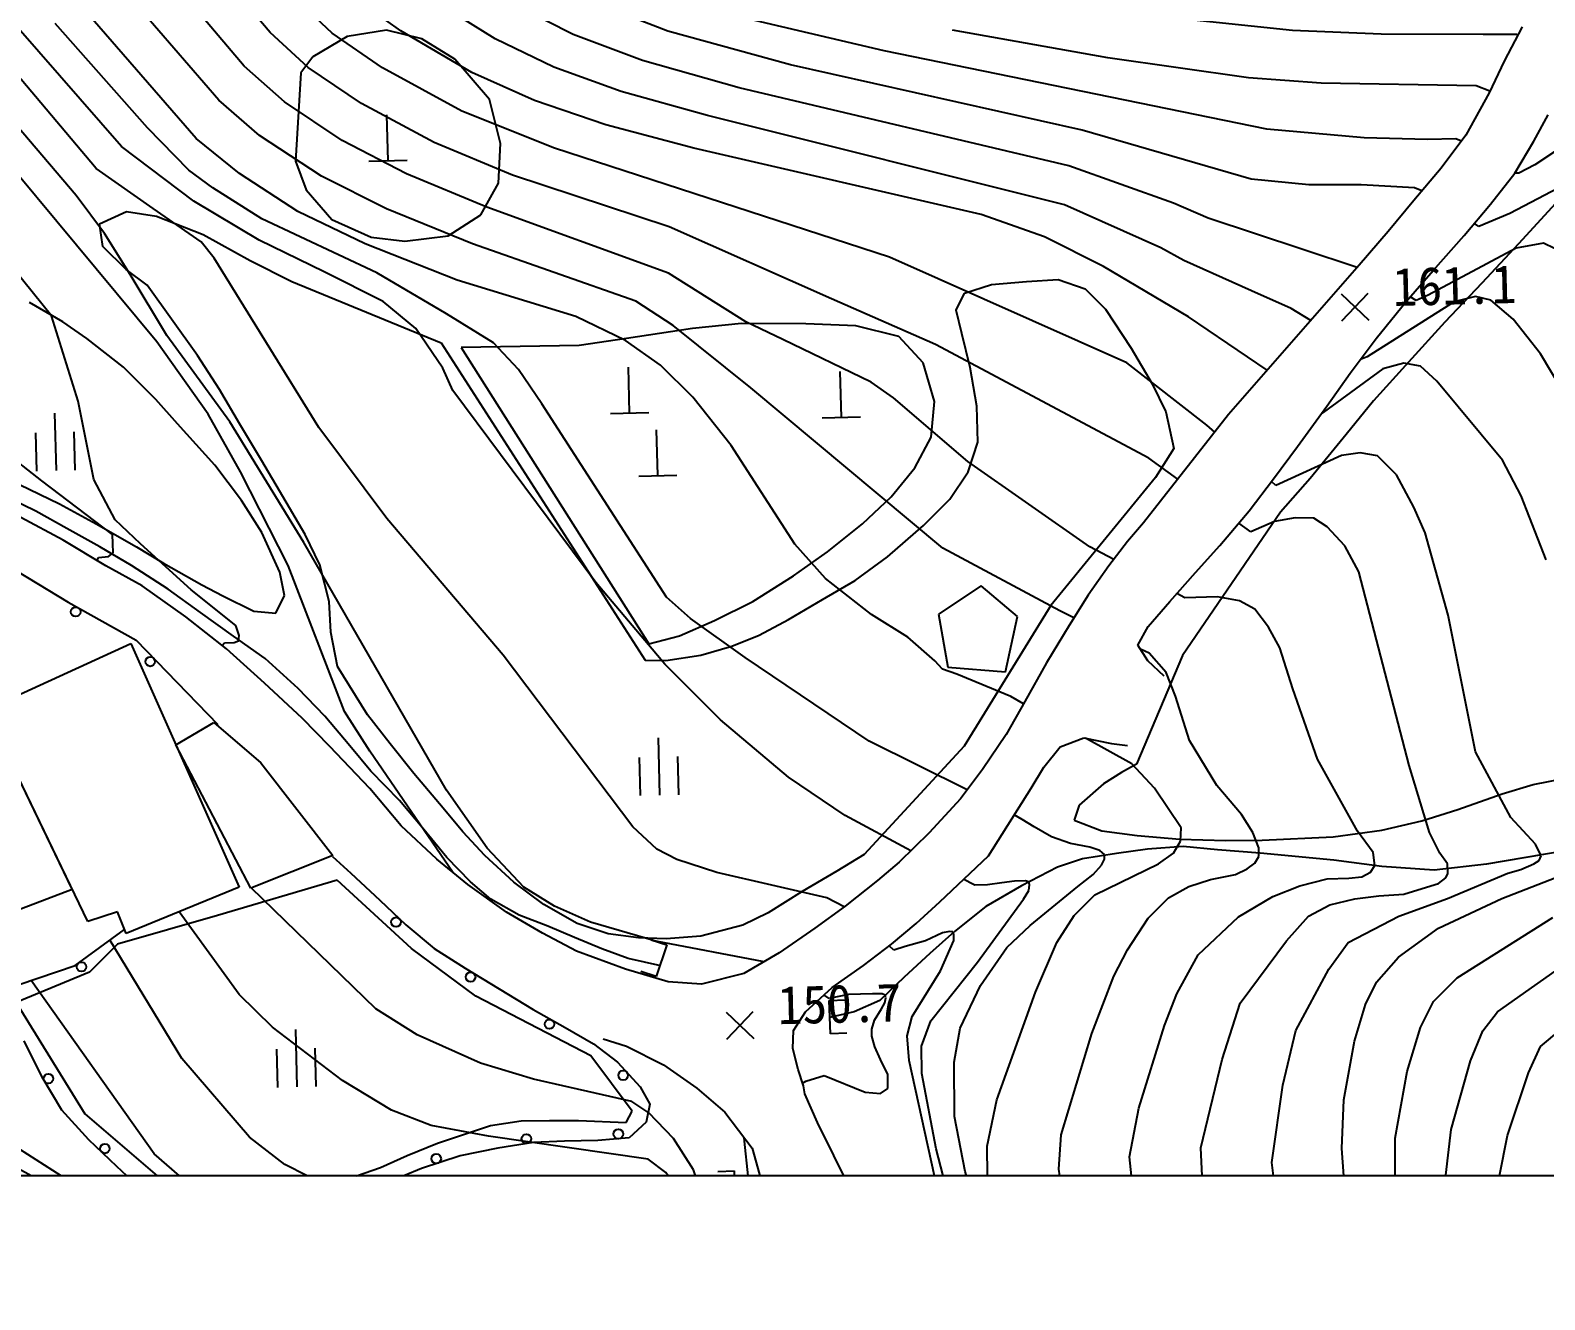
# Model space of a CAD drawing. Header units: millimetres. Extents: x 14950 to 15746, y 1103 to 1809.
# Drawn here: x 15102.6 to 15181.8, y 1390.1 to 1456.5 of the extents above; entities that cross this region are included whole.
import ezdxf
from ezdxf.xclip import XClip

# ---------------------------------------------------------------- set-up
doc = ezdxf.new("R2010")
doc.units = ezdxf.units.MM
doc.header["$LTSCALE"] = 10
doc.header["$MEASUREMENT"] = 0
doc.header["$XCLIPFRAME"] = 2
doc.layers.add('TX-PAPR', color=2, linetype='Continuous', plot=False)
doc.layers.add('TZ-BASE', color=253, linetype='Continuous')
doc.styles.add('HANA', font='GulimChe.ttf')

# ---------------------------------------------------------------- blocks, each defined once
blk = doc.blocks.new('JD-DGDG5SGS')
at = {"layer": 'TZ-BASE'}
for p, q in [((75.228, -23.746, -64.896), (46.026, 10.536, -64.896)), ((76.276, -22.328, -63.896), (65.228, -9.24, -63.896)), ((85.37, -15.224, -57.896), (81.263, -10.291, -57.896)), ((84.017, -16.976, -58.896), (79.358, -11.483, -58.896)), ((82.687, -18.751, -59.896), (77.484, -12.724, -59.896)), ((88.613, -15.243, -56.896), (86.685, -13.425, -56.896)), ((92.213, -15.13, -55.896), (89.845, -13.445, -55.896)), ((97.141, -15.552, -54.896), (93.455, -13.252, -54.896)), ((81.502, -20.76, -60.896), (75.482, -13.836, -60.896)), ((101.219, -15.317, -53.896), (98.358, -13.865, -53.896)), ((106.181, -15.142, -52.896), (102.428, -13.7, -52.896)), ((138.851, -15.116, -49.896), (130.199, -14.208, -49.896)), ((77.595, -21.182, -62.896), (72.188, -14.983, -62.896)), ((78.96, -20.208, -61.896), (74.124, -14.738, -61.896)), ((117.481, -16.181, -51.896), (110.724, -14.596, -51.896)), ((150.857, -14.916, -75.734), (149.915, -16.709, -75.734)), ((87.369, -17.047, -57.896), (85.37, -15.224, -57.896)), ((89.394, -15.422, -57.49), (87.609, -16.487, -57.49)), ((91.254, -17.071, -56.896), (88.613, -15.243, -56.896)), ((91.449, -15.102, -57.49), (89.394, -15.422, -57.49)), ((93.313, -15.548, -57.49), (91.449, -15.102, -57.49)), ((95.926, -17.304, -55.896), (92.213, -15.13, -55.896)), ((95.028, -16.617, -57.49), (93.313, -15.548, -57.49)), ((100.208, -17.027, -54.896), (97.141, -15.552, -54.896)), ((104.852, -16.682, -53.896), (101.219, -15.317, -53.896)), ((112.581, -16.906, -52.896), (106.181, -15.142, -52.896)), ((129.184, -16.539, -50.896), (121.064, -15.099, -50.896)), ((143.487, -15.301, -49.896), (138.851, -15.116, -49.896)), ((148.825, -15.323, -49.896), (143.487, -15.301, -49.896)), ((150.555, -15.327, -49.896), (148.825, -15.323, -49.896)), ((150.625, -15.359, -49.896), (150.555, -15.327, -49.896)), ((87.609, -16.487, -57.49), (86.974, -17.332, -57.49)), ((96.838, -18.721, -57.49), (95.028, -16.617, -57.49)), ((137.503, -20.271, -51.896), (117.481, -16.181, -51.896)), ((136.549, -17.595, -50.896), (129.184, -16.539, -50.896)), ((86.121, -18.847, -58.896), (84.017, -16.976, -58.896)), ((86.974, -17.332, -57.49), (86.695, -21.946, -57.49)), ((90.143, -18.931, -57.896), (87.369, -17.047, -57.896)), ((95.391, -19.332, -56.896), (91.254, -17.071, -56.896)), ((99.196, -18.772, -55.896), (95.926, -17.304, -55.896)), ((103.723, -18.295, -54.896), (100.208, -17.027, -54.896)), ((109.898, -18.107, -53.896), (104.852, -16.682, -53.896)), ((127.838, -20.325, -52.896), (112.581, -16.906, -52.896)), ((149.915, -16.709, -75.734), (149.124, -18.377, -75.734)), ((79.446, -31.385, -65.896), (68.032, -17.669, -65.896)), ((127.155, -22.196, -53.896), (109.898, -18.107, -53.896)), ((140.338, -17.86, -50.896), (136.549, -17.595, -50.896)), ((148.449, -17.998, -50.896), (140.338, -17.86, -50.896)), ((149.165, -18.289, -50.896), (148.449, -17.998, -50.896)), ((84.807, -20.597, -59.896), (82.687, -18.751, -59.896)), ((89.144, -20.858, -58.896), (86.121, -18.847, -58.896)), ((93.943, -20.963, -57.896), (90.143, -18.931, -57.896)), ((97.426, -21.024, -57.49), (96.838, -18.721, -57.49)), ((102.922, -20.051, -55.896), (99.196, -18.772, -55.896)), ((108.249, -19.557, -54.896), (103.723, -18.295, -54.896)), ((149.124, -18.377, -75.734), (147.91, -20.585, -75.734)), ((91.54, -21.919, -58.208), (91.48, -19.52, -58.208)), ((100.238, -21.265, -56.896), (95.391, -19.332, -56.896)), ((126.923, -24.232, -54.896), (108.249, -19.557, -54.896)), ((151.473, -20.903, -42.026), (152.217, -19.528, -42.026)), ((81.112, -22.411, -61.896), (78.96, -20.208, -61.896)), ((107.533, -21.26, -55.896), (102.922, -20.051, -55.896)), ((136.681, -22.884, -52.896), (127.838, -20.325, -52.896)), ((142.599, -20.722, -51.896), (137.503, -20.271, -51.896)), ((147.91, -20.585, -75.734), (146.619, -22.311, -75.734)), ((154.7, -20.034, -51.896), (151.526, -22.138, -51.896)), ((81.377, -24.032, -62.896), (77.595, -21.182, -62.896)), ((83.769, -22.59, -60.896), (81.502, -20.76, -60.896)), ((88.061, -22.736, -59.896), (84.807, -20.597, -59.896)), ((92.497, -22.599, -58.896), (89.144, -20.858, -58.896)), ((98.041, -22.672, -57.896), (93.943, -20.963, -57.896)), ((97.322, -23.103, -57.49), (97.426, -21.024, -57.49)), ((117.772, -26.971, -56.896), (100.238, -21.265, -56.896)), ((122.562, -24.73, -55.896), (107.533, -21.26, -55.896)), ((145.908, -20.811, -51.896), (142.599, -20.722, -51.896)), ((147.389, -20.774, -51.896), (145.908, -20.811, -51.896)), ((147.676, -20.897, -51.896), (147.389, -20.774, -51.896)), ((150.479, -22.566, -42.026), (151.473, -20.903, -42.026)), ((86.695, -21.946, -57.49), (87.254, -23.438, -57.49)), ((90.54, -21.944, -58.208), (92.539, -21.895, -58.208)), ((151.526, -22.138, -51.896), (150.679, -22.566, -51.896)), ((79.254, -24.421, -63.896), (76.276, -22.328, -63.896)), ((82.37, -23.333, -61.896), (81.112, -22.411, -61.896)), ((86.825, -24.568, -60.896), (83.769, -22.59, -60.896)), ((91.452, -24.431, -59.896), (88.061, -22.736, -59.896)), ((96.701, -24.357, -58.896), (92.497, -22.599, -58.896)), ((106.238, -25.375, -57.896), (98.041, -22.672, -57.896)), ((132.614, -24.135, -53.896), (127.155, -22.196, -53.896)), ((139.696, -23.188, -52.896), (136.681, -22.884, -52.896)), ((146.619, -22.311, -75.734), (145.184, -23.996, -75.734)), ((149.21, -24.2, -42.026), (150.479, -22.566, -42.026)), ((153.916, -22.733, -52.896), (150.221, -24.681, -52.896)), ((150.679, -22.566, -51.896), (150.479, -22.565, -51.896)), ((76.703, -25.719, -64.896), (75.228, -23.746, -64.896)), ((84.937, -24.954, -61.896), (82.37, -23.333, -61.896)), ((87.254, -23.438, -57.49), (88.604, -24.992, -57.49)), ((96.384, -24.748, -57.49), (97.322, -23.103, -57.49)), ((142.432, -23.177, -52.896), (139.696, -23.188, -52.896)), ((145.229, -23.335, -52.896), (142.432, -23.177, -52.896)), ((145.605, -23.502, -52.896), (145.229, -23.335, -52.896)), ((81.767, -26.155, -63.896), (79.254, -24.421, -63.896)), ((84.796, -26.08, -62.896), (81.377, -24.032, -62.896)), ((95.964, -26.263, -59.896), (91.452, -24.431, -59.896)), ((106.211, -27.794, -58.896), (96.701, -24.357, -58.896)), ((131.953, -26.47, -54.896), (126.923, -24.232, -54.896)), ((134.432, -24.933, -53.896), (132.614, -24.135, -53.896)), ((145.184, -23.996, -75.734), (143.841, -25.628, -75.734)), ((147.831, -25.832, -42.026), (149.21, -24.2, -42.026)), ((152.601, -24.163, -59.479), (150.672, -26.274, -59.479)), ((76.439, -25.222, -63.547), (77.86, -24.569, -63.547)), ((76.622, -26.407, -63.547), (76.439, -25.222, -63.547)), ((77.86, -24.569, -63.547), (79.436, -24.823, -63.547)), ((79.436, -24.823, -63.547), (81.874, -25.786, -63.547)), ((90.957, -27.779, -61.896), (84.937, -24.954, -61.896)), ((90.338, -26.275, -60.896), (86.825, -24.568, -60.896)), ((88.604, -24.992, -57.49), (90.655, -25.925, -57.49)), ((94.691, -25.854, -57.49), (96.384, -24.748, -57.49)), ((125.879, -25.906, -55.896), (122.562, -24.73, -55.896)), ((139.38, -26.558, -53.896), (134.432, -24.933, -53.896)), ((148.591, -25.369, -52.896), (148.363, -25.203, -52.896)), ((150.221, -24.681, -52.896), (148.591, -25.369, -52.896)), ((73.928, -30.041, -66.896), (70.763, -26.109, -66.896)), ((78.048, -27.874, -64.896), (76.703, -25.719, -64.896)), ((81.874, -25.786, -63.547), (84.334, -27.137, -63.547)), ((88.205, -27.735, -62.896), (84.796, -26.08, -62.896)), ((90.655, -25.925, -57.49), (92.416, -26.129, -57.49)), ((92.416, -26.129, -57.49), (94.691, -25.854, -57.49)), ((114.734, -29.146, -57.896), (106.238, -25.375, -57.896)), ((128.963, -27.455, -55.896), (125.879, -25.906, -55.896)), ((143.841, -25.628, -75.734), (142.329, -27.384, -75.734)), ((146.206, -27.658, -42.026), (147.831, -25.832, -42.026)), ((77.835, -27.608, -63.547), (76.622, -26.407, -63.547)), ((82.441, -27.02, -63.896), (81.767, -26.155, -63.896)), ((95.154, -28.171, -60.896), (90.338, -26.275, -60.896)), ((104.5, -29.264, -59.896), (95.964, -26.263, -59.896)), ((133.169, -27.132, -54.896), (131.953, -26.47, -54.896)), ((142.224, -27.504, -53.896), (139.38, -26.558, -53.896)), ((150.54, -26.489, -53.896), (145.94, -28.944, -53.896)), ((150.672, -26.274, -59.479), (148.744, -28.329, -59.479)), ((151.969, -26.229, -53.896), (150.54, -26.489, -53.896)), ((152.552, -26.503, -53.896), (151.969, -26.229, -53.896)), ((78.932, -28.435, -63.547), (77.835, -27.608, -63.547)), ((87.915, -35.873, -63.896), (82.441, -27.02, -63.896)), ((84.334, -27.137, -63.547), (86.509, -28.239, -63.547)), ((130.178, -32.486, -56.896), (117.772, -26.971, -56.896)), ((133.402, -30.088, -55.896), (128.963, -27.455, -55.896)), ((136.698, -28.733, -54.896), (133.169, -27.132, -54.896)), ((142.329, -27.384, -75.734), (135.499, -35.192, -75.734)), ((144.79, -29.288, -42.026), (146.206, -27.658, -42.026)), ((79.97, -31.066, -64.896), (78.048, -27.874, -64.896)), ((81.575, -32.112, -63.547), (78.932, -28.435, -63.547)), ((86.509, -28.239, -63.547), (94.324, -31.44, -63.547)), ((91.275, -29.287, -62.896), (88.205, -27.735, -62.896)), ((94.595, -29.921, -61.896), (90.957, -27.779, -61.896)), ((101.355, -30.059, -60.896), (95.154, -28.171, -60.896)), ((110.26, -30.352, -58.896), (106.211, -27.794, -58.896)), ((121.688, -28.85, -63.547), (123.103, -28.398, -63.547)), ((123.103, -28.398, -63.547), (124.931, -28.236, -63.547)), ((124.931, -28.236, -63.547), (126.593, -28.125, -63.547)), ((126.593, -28.125, -63.547), (127.996, -28.612, -63.547)), ((148.744, -28.329, -59.479), (146.818, -30.367, -59.479)), ((92.995, -30.703, -62.896), (91.275, -29.287, -62.896)), ((106.453, -30.541, -59.896), (104.5, -29.264, -59.896)), ((120.179, -31.536, -57.896), (114.734, -29.146, -57.896)), ((121.253, -29.738, -63.547), (121.688, -28.85, -63.547)), ((127.996, -28.612, -63.547), (129.065, -29.679, -63.547)), ((138.773, -29.651, -54.896), (136.698, -28.733, -54.896)), ((141.385, -28.88, -54.747), (142.834, -30.258, -54.747)), ((141.42, -30.293, -54.747), (142.799, -28.845, -54.747)), ((147.299, -29.293, -54.896), (142.756, -32.176, -54.896)), ((143.217, -31.226, -42.026), (144.79, -29.288, -42.026)), ((145.314, -29.238, -53.896), (145.008, -29.036, -53.896)), ((145.94, -28.944, -53.896), (145.314, -29.238, -53.896)), ((148.413, -29.014, -54.896), (147.299, -29.293, -54.896)), ((149.217, -29.205, -54.896), (148.413, -29.014, -54.896)), ((150.383, -30.202, -54.896), (149.217, -29.205, -54.896)), ((74.522, -30.355, -67.579), (72.788, -29.34, -67.579)), ((75.336, -34.489, -66.896), (73.928, -30.041, -66.896)), ((97.046, -31.438, -61.896), (94.595, -29.921, -61.896)), ((103.958, -31.32, -60.896), (101.355, -30.059, -60.896)), ((121.546, -30.963, -63.547), (121.253, -29.738, -63.547)), ((129.065, -29.679, -63.547), (130.399, -31.73, -63.547)), ((137.527, -32.874, -55.896), (133.402, -30.088, -55.896)), ((139.803, -30.272, -54.896), (138.773, -29.651, -54.896)), ((75.783, -31.225, -67.579), (74.522, -30.355, -67.579)), ((94.41, -32.77, -62.896), (92.995, -30.703, -62.896)), ((107.464, -30.69, -60.804), (104.002, -31.222, -60.804)), ((110.522, -33.805, -59.896), (106.453, -30.541, -59.896)), ((110.032, -30.441, -60.804), (107.464, -30.69, -60.804)), ((113.384, -30.458, -60.804), (110.032, -30.441, -60.804)), ((112.192, -31.265, -58.896), (110.26, -30.352, -58.896)), ((116.014, -30.562, -60.804), (113.384, -30.458, -60.804)), ((118.262, -31.114, -60.804), (116.014, -30.562, -60.804)), ((146.818, -30.367, -59.479), (144.908, -32.46, -59.479)), ((151.809, -32.016, -54.896), (150.383, -30.202, -54.896)), ((77.706, -32.723, -67.579), (75.783, -31.225, -67.579)), ((82.131, -35.179, -65.896), (79.446, -31.385, -65.896)), ((83.262, -35.581, -64.896), (79.97, -31.066, -64.896)), ((94.324, -31.44, -63.547), (104.984, -48.033, -63.547)), ((101.54, -31.584, -60.804), (95.366, -31.696, -60.804)), ((98.364, -32.832, -61.896), (97.046, -31.438, -61.896)), ((104.002, -31.222, -60.804), (101.54, -31.584, -60.804)), ((105.793, -32.612, -60.896), (103.958, -31.32, -60.896)), ((116.807, -33.501, -58.896), (112.192, -31.265, -58.896)), ((119.524, -32.499, -60.804), (118.262, -31.114, -60.804)), ((131.328, -37.473, -57.896), (120.179, -31.536, -57.896)), ((121.986, -32.727, -63.547), (121.546, -30.963, -63.547)), ((141.869, -33.024, -42.026), (143.217, -31.226, -42.026)), ((82.715, -33.882, -63.547), (81.575, -32.112, -63.547)), ((95.366, -31.696, -60.804), (105.177, -47.192, -60.804)), ((130.399, -31.73, -63.547), (131.499, -33.589, -63.547)), ((142.756, -32.176, -54.896), (142.397, -32.32, -54.896)), ((144.908, -32.46, -59.479), (143.074, -34.482, -59.479)), ((153.708, -35.183, -54.896), (151.809, -32.016, -54.896)), ((79.401, -34.4, -67.579), (77.706, -32.723, -67.579)), ((94.931, -33.931, -62.896), (94.41, -32.77, -62.896)), ((99.583, -34.641, -61.896), (98.364, -32.832, -61.896)), ((104.17, -35.114, -61.062), (104.111, -32.714, -61.062)), ((107.482, -34.292, -60.896), (105.793, -32.612, -60.896)), ((115.252, -35.345, -59.46), (115.192, -32.946, -59.46)), ((120.122, -34.508, -60.804), (119.524, -32.499, -60.804)), ((122.343, -34.765, -63.547), (121.986, -32.727, -63.547)), ((134.363, -35.745, -56.896), (130.178, -32.486, -56.896)), ((143.574, -32.808, -55.896), (140.449, -35.089, -55.896)), ((140.634, -34.752, -42.026), (141.869, -33.024, -42.026)), ((144.672, -32.514, -55.896), (143.574, -32.808, -55.896)), ((145.548, -32.666, -55.896), (144.672, -32.514, -55.896)), ((146.387, -33.452, -55.896), (145.548, -32.666, -55.896)), ((83.78, -35.703, -63.547), (82.715, -33.882, -63.547)), ((102.401, -43.979, -62.896), (94.931, -33.931, -62.896)), ((120.556, -42.185, -59.896), (110.522, -33.805, -59.896)), ((117.967, -34.327, -58.896), (116.807, -33.501, -58.896)), ((131.499, -33.589, -63.547), (132.224, -35.05, -63.547)), ((149.834, -37.572, -55.896), (146.387, -33.452, -55.896)), ((76.146, -38.598, -66.896), (75.336, -34.489, -66.896)), ((80.519, -35.689, -67.579), (79.401, -34.4, -67.579)), ((106.111, -44.748, -61.896), (99.583, -34.641, -61.896)), ((109.48, -36.812, -60.896), (107.482, -34.292, -60.896)), ((121.869, -37.65, -58.896), (117.967, -34.327, -58.896)), ((119.951, -36.382, -60.804), (120.122, -34.508, -60.804)), ((122.392, -36.646, -63.547), (122.343, -34.765, -63.547)), ((139.11, -36.858, -42.026), (140.634, -34.752, -42.026)), ((143.074, -34.482, -59.479), (141.654, -36.24, -59.479)), ((74.097, -35.124, -67.155), (74.172, -38.123, -67.155)), ((83.827, -38.188, -65.896), (82.131, -35.179, -65.896)), ((87.13, -41.886, -64.896), (83.262, -35.581, -64.896)), ((103.171, -35.138, -61.062), (105.17, -35.089, -61.062)), ((114.252, -35.37, -59.46), (116.251, -35.32, -59.46)), ((135.499, -35.192, -75.734), (131.06, -40.85, -75.734)), ((132.224, -35.05, -63.547), (132.641, -36.979, -63.547)), ((140.449, -35.089, -55.896), (140.355, -35.138, -55.896)), ((73.172, -38.147, -67.155), (73.123, -36.148, -67.155)), ((75.171, -38.098, -67.155), (75.122, -36.098, -67.155)), ((82.476, -37.834, -67.579), (80.519, -35.689, -67.579)), ((84.933, -37.619, -63.547), (83.78, -35.703, -63.547)), ((91.476, -40.635, -63.896), (87.915, -35.873, -63.896)), ((105.648, -38.385, -61.025), (105.588, -35.986, -61.025)), ((119.089, -37.975, -60.804), (119.951, -36.382, -60.804)), ((134.78, -36.109, -56.896), (134.363, -35.745, -56.896)), ((141.654, -36.24, -59.479), (139.774, -38.537, -59.479)), ((73.433, -38.665, -67.896), (71.388, -37.064, -67.896)), ((112.815, -41.974, -60.896), (109.48, -36.812, -60.896)), ((121.881, -38.195, -63.547), (122.392, -36.646, -63.547)), ((132.641, -36.979, -63.547), (131.671, -38.494, -63.547)), ((137.858, -38.548, -42.026), (139.11, -36.858, -42.026)), ((142.38, -37.199, -56.896), (141.415, -37.337, -56.896)), ((143.296, -37.347, -56.896), (142.38, -37.199, -56.896)), ((83.87, -39.684, -67.579), (82.476, -37.834, -67.579)), ((86.033, -39.478, -63.547), (84.933, -37.619, -63.547)), ((117.86, -39.501, -60.804), (119.089, -37.975, -60.804)), ((128.25, -42.108, -58.896), (121.869, -37.65, -58.896)), ((132.848, -38.571, -57.896), (131.328, -37.473, -57.896)), ((141.415, -37.337, -56.896), (137.976, -38.904, -56.896)), ((144.29, -38.348, -56.896), (143.296, -37.347, -56.896)), ((150.799, -39.443, -55.896), (149.834, -37.572, -55.896)), ((77.134, -41.466, -67.896), (73.433, -38.665, -67.896)), ((77.259, -40.693, -66.896), (76.146, -38.598, -66.896)), ((86.306, -43.091, -65.896), (83.827, -38.188, -65.896)), ((104.648, -38.41, -61.025), (106.648, -38.36, -61.025)), ((120.914, -39.618, -63.547), (121.881, -38.195, -63.547)), ((131.671, -38.494, -63.547), (126.204, -45.187, -63.547)), ((136.587, -40.238, -42.026), (137.858, -38.548, -42.026)), ((137.976, -38.904, -56.896), (137.743, -38.7, -56.896)), ((139.774, -38.537, -59.479), (138.225, -40.292, -59.479)), ((145.187, -40.036, -56.896), (144.29, -38.348, -56.896)), ((73.114, -40.255, -215.896), (71.029, -39.23, -215.896)), ((72.257, -38.846, -67.579), (74.36, -39.872, -67.579)), ((87.202, -41.469, -63.547), (86.033, -39.478, -63.547)), ((116.36, -40.906, -60.804), (117.86, -39.501, -60.804)), ((152.113, -42.788, -55.896), (150.799, -39.443, -55.896)), ((74.742, -41.155, -215.896), (73.114, -40.255, -215.896)), ((74.36, -39.872, -67.579), (76.279, -40.91, -67.579)), ((84.94, -41.358, -67.579), (83.87, -39.684, -67.579)), ((119.544, -40.992, -63.547), (120.914, -39.618, -63.547)), ((138.225, -40.292, -59.479), (133.1, -47.788, -59.479)), ((135.037, -42.048, -42.026), (136.587, -40.238, -42.026)), ((145.791, -41.389, -56.896), (145.187, -40.036, -56.896)), ((74.539, -41.757, -75.734), (72.33, -40.58, -75.734)), ((76.461, -42.114, -215.896), (74.742, -41.155, -215.896)), ((76.279, -40.91, -67.579), (78.376, -42.121, -67.579)), ((78.589, -41.958, -66.896), (77.259, -40.693, -66.896)), ((97.553, -47.781, -63.896), (91.476, -40.635, -63.896)), ((114.525, -42.375, -60.804), (116.36, -40.906, -60.804)), ((117.666, -42.644, -63.547), (119.544, -40.992, -63.547)), ((131.06, -40.85, -75.734), (130.217, -41.836, -75.734)), ((136.668, -41.33, -57.896), (136.04, -40.876, -57.896)), ((137.909, -40.786, -57.896), (136.668, -41.33, -57.896)), ((138.987, -40.588, -57.896), (137.909, -40.786, -57.896)), ((139.957, -40.621, -57.896), (138.987, -40.588, -57.896)), ((140.652, -41.06, -57.896), (139.957, -40.621, -57.896)), ((141.589, -42.063, -57.896), (140.652, -41.06, -57.896)), ((76.779, -43.101, -75.734), (74.539, -41.757, -75.734)), ((77.146, -41.942, -67.896), (77.134, -41.466, -67.896)), ((77.158, -42.419, -67.896), (77.146, -41.942, -67.896)), ((81.244, -44.369, -66.896), (78.589, -41.958, -66.896)), ((85.886, -43.433, -67.579), (84.94, -41.358, -67.579)), ((94.59, -54.835, -64.896), (87.13, -41.886, -64.896)), ((87.979, -43.059, -63.547), (87.202, -41.469, -63.547)), ((114.417, -43.76, -60.896), (112.815, -41.974, -60.896)), ((130.217, -41.836, -75.734), (129.236, -43.112, -75.734)), ((146.98, -45.691, -56.896), (145.791, -41.389, -56.896)), ((70.864, -42.613, -67.284), (74.801, -45.007, -67.284)), ((76.326, -42.829, -67.896), (76.401, -42.676, -67.896)), ((76.401, -42.676, -67.896), (76.924, -42.615, -67.896)), ((78.124, -43.089, -215.896), (76.461, -42.114, -215.896)), ((76.924, -42.615, -67.896), (77.158, -42.419, -67.896)), ((78.376, -42.121, -67.579), (79.785, -42.959, -67.579)), ((112.753, -43.626, -60.804), (114.525, -42.375, -60.804)), ((115.968, -43.878, -63.547), (117.666, -42.644, -63.547)), ((126.68, -45.453, -59.896), (120.556, -42.185, -59.896)), ((129.494, -42.777, -58.896), (128.25, -42.108, -58.896)), ((133.774, -43.463, -42.026), (135.037, -42.048, -42.026)), ((142.306, -43.413, -57.896), (141.589, -42.063, -57.896)), ((78.679, -44.157, -75.734), (76.779, -43.101, -75.734)), ((80.036, -44.33, -215.896), (78.124, -43.089, -215.896)), ((79.785, -42.959, -67.579), (81.793, -44.093, -67.579)), ((86.122, -44.657, -67.579), (85.886, -43.433, -67.579)), ((89.266, -50.724, -65.896), (86.306, -43.091, -65.896)), ((88.451, -44.972, -63.547), (87.979, -43.059, -63.547)), ((129.236, -43.112, -75.734), (128.155, -44.642, -75.734)), ((132.436, -44.966, -42.026), (133.774, -43.463, -42.026)), ((144.952, -53.549, -57.896), (142.306, -43.413, -57.896)), ((80.964, -45.779, -75.734), (78.679, -44.157, -75.734)), ((81.728, -45.546, -215.896), (80.036, -44.33, -215.896)), ((81.793, -44.093, -67.579), (82.898, -44.68, -67.579)), ((106.015, -48.245, -62.896), (102.401, -43.979, -62.896)), ((110.61, -44.974, -60.804), (112.753, -43.626, -60.804)), ((114.259, -44.873, -63.547), (115.968, -43.878, -63.547)), ((116.829, -45.653, -60.896), (114.417, -43.76, -60.896)), ((122.554, -44.147, -58.006), (120.331, -45.64, -58.006)), ((124.453, -45.756, -58.006), (122.554, -44.147, -58.006)), ((74.801, -45.007, -67.284), (78.365, -47.001, -67.284)), ((83.577, -46.222, -66.896), (81.244, -44.369, -66.896)), ((82.898, -44.68, -67.579), (84.512, -45.47, -67.579)), ((85.668, -45.581, -67.579), (86.122, -44.657, -67.579)), ((88.547, -46.577, -63.547), (88.451, -44.972, -63.547)), ((107.364, -45.868, -61.896), (106.111, -44.748, -61.896)), ((108.606, -45.959, -60.804), (110.61, -44.974, -60.804)), ((112.476, -45.919, -63.547), (114.259, -44.873, -63.547)), ((128.155, -44.642, -75.734), (127.164, -46.231, -75.734)), ((131.289, -46.273, -42.026), (132.436, -44.966, -42.026)), ((133.219, -44.778, -58.896), (132.803, -44.554, -58.896)), ((134.928, -44.736, -58.896), (133.219, -44.778, -58.896)), ((136.073, -44.935, -58.896), (134.928, -44.736, -58.896)), ((136.882, -45.371, -58.896), (136.073, -44.935, -58.896)), ((83.085, -47.45, -75.734), (80.964, -45.779, -75.734)), ((83.456, -46.78, -215.896), (81.728, -45.546, -215.896)), ((84.512, -45.47, -67.579), (85.668, -45.581, -67.579)), ((110.216, -47.893, -61.896), (107.364, -45.868, -61.896)), ((110.957, -46.736, -63.547), (112.476, -45.919, -63.547)), ((118.733, -46.841, -60.896), (116.829, -45.653, -60.896)), ((120.331, -45.64, -58.006), (120.813, -48.4, -58.006)), ((126.204, -45.187, -63.547), (121.672, -52.536, -63.547)), ((123.826, -48.646, -58.006), (124.453, -45.756, -58.006)), ((127.412, -45.833, -59.896), (126.68, -45.453, -59.896)), ((137.59, -46.322, -58.896), (136.882, -45.371, -58.896)), ((148.412, -52.837, -56.896), (146.98, -45.691, -56.896)), ((83.745, -46.758, -66.896), (83.577, -46.222, -66.896)), ((88.893, -48.375, -63.547), (88.547, -46.577, -63.547)), ((106.775, -46.766, -60.804), (108.606, -45.959, -60.804)), ((127.164, -46.231, -75.734), (125.977, -48.182, -75.734)), ((130.759, -47.251, -42.026), (131.289, -46.273, -42.026)), ((138.186, -47.391, -58.896), (137.59, -46.322, -58.896)), ((70.492, -50.632, -66.879), (78.083, -47.176, -66.879)), ((78.083, -47.176, -66.879), (83.747, -59.904, -66.879)), ((78.365, -47.001, -67.284), (82.642, -51.396, -67.284)), ((82.866, -47.278, -66.896), (82.982, -47.125, -66.896)), ((82.982, -47.125, -66.896), (83.483, -47.112, -66.896)), ((85.071, -49.246, -75.734), (83.085, -47.45, -75.734)), ((85.112, -47.958, -215.896), (83.456, -46.78, -215.896)), ((83.483, -47.112, -66.896), (83.713, -47.029, -66.896)), ((83.713, -47.029, -66.896), (83.745, -46.758, -66.896)), ((105.177, -47.192, -60.804), (106.775, -46.766, -60.804)), ((107.902, -47.778, -63.547), (109.52, -47.315, -63.547)), ((109.52, -47.315, -63.547), (110.957, -46.736, -63.547)), ((120.132, -48.066, -60.896), (118.733, -46.841, -60.896)), ((131.285, -48.078, -42.026), (130.759, -47.251, -42.026)), ((131.353, -47.674, -59.896), (130.898, -47.469, -59.896)), ((138.867, -49.54, -58.896), (138.186, -47.391, -58.896)), ((86.829, -49.525, -215.896), (85.112, -47.958, -215.896)), ((104.335, -56.753, -63.896), (97.553, -47.781, -63.896)), ((104.984, -48.033, -63.547), (106.07, -48.05, -63.547)), ((108.924, -51.159, -62.896), (106.015, -48.245, -62.896)), ((106.07, -48.05, -63.547), (107.902, -47.778, -63.547)), ((116.7, -52.283, -61.896), (110.216, -47.893, -61.896)), ((120.542, -48.512, -60.896), (120.132, -48.066, -60.896)), ((125.977, -48.182, -75.734), (124.843, -50.208, -75.734)), ((133.1, -47.788, -59.479), (130.686, -53.474, -59.479)), ((132.125, -48.879, -42.026), (131.285, -48.078, -42.026)), ((132.233, -48.678, -59.896), (131.353, -47.674, -59.896)), ((90.468, -50.895, -63.547), (88.893, -48.375, -63.547)), ((121.29, -48.778, -60.896), (120.542, -48.512, -60.896)), ((120.813, -48.4, -58.006), (123.826, -48.646, -58.006)), ((124.111, -49.942, -60.896), (121.29, -48.778, -60.896)), ((132.719, -49.92, -59.896), (132.233, -48.678, -59.896)), ((87.055, -51.078, -75.734), (85.071, -49.246, -75.734)), ((88.237, -50.97, -215.896), (86.829, -49.525, -215.896)), ((140.155, -53.212, -58.896), (138.867, -49.54, -58.896)), ((75.842, -61.71, -66.879), (70.492, -50.632, -66.879)), ((75.02, -60.008, -66.913), (70.492, -50.632, -66.913)), ((124.843, -50.208, -75.734), (123.866, -51.926, -75.734)), ((124.782, -50.315, -60.896), (124.111, -49.942, -60.896)), ((133.461, -52.238, -59.896), (132.719, -49.92, -59.896)), ((80.436, -52.463, -64.836), (82.425, -51.296, -64.836)), ((82.425, -51.296, -64.836), (84.88, -53.402, -64.836)), ((88.499, -52.562, -75.734), (87.055, -51.078, -75.734)), ((89.531, -52.523, -215.896), (88.237, -50.97, -215.896)), ((90.581, -52.799, -65.896), (89.266, -50.724, -65.896)), ((91.654, -52.407, -63.547), (90.468, -50.895, -63.547)), ((112.487, -54.158, -62.896), (108.924, -51.159, -62.896)), ((105.669, -52.102, -62.903), (105.743, -55.101, -62.903)), ((123.866, -51.926, -75.734), (122.627, -53.764, -75.734)), ((126.7, -52.571, -215.896), (127.931, -52.095, -215.896)), ((127.931, -52.095, -215.896), (129.376, -52.4, -215.896)), ((130.433, -53.457, -60.896), (128.016, -52.113, -60.896)), ((134.888, -54.597, -59.896), (133.461, -52.238, -59.896)), ((84.353, -59.961, -64.836), (80.436, -52.463, -64.836)), ((90.583, -54.748, -75.734), (88.499, -52.562, -75.734)), ((90.63, -53.848, -215.896), (89.531, -52.523, -215.896)), ((94.951, -59.159, -65.896), (90.581, -52.799, -65.896)), ((92.893, -53.958, -63.547), (91.654, -52.407, -63.547)), ((121.672, -52.536, -63.547), (116.441, -58.205, -63.547)), ((121.833, -54.815, -61.896), (116.7, -52.283, -61.896)), ((125.837, -53.63, -215.896), (126.7, -52.571, -215.896)), ((129.376, -52.4, -215.896), (130.22, -52.502, -215.896)), ((150.264, -56.267, -56.896), (148.412, -52.837, -56.896)), ((84.88, -53.402, -64.836), (88.645, -58.258, -64.836)), ((92.129, -55.37, -215.896), (90.63, -53.848, -215.896)), ((104.743, -55.125, -62.903), (104.694, -53.126, -62.903)), ((106.743, -55.076, -62.903), (106.693, -53.077, -62.903)), ((122.627, -53.764, -75.734), (121.473, -55.292, -75.734)), ((125.175, -54.731, -215.896), (125.837, -53.63, -215.896)), ((130.686, -53.474, -59.479), (129.899, -53.909, -59.479)), ((131.621, -54.738, -60.896), (130.433, -53.457, -60.896)), ((142.243, -56.979, -58.896), (140.155, -53.212, -58.896)), ((146.008, -57.057, -57.896), (144.952, -53.549, -57.896)), ((94.417, -55.775, -63.547), (92.893, -53.958, -63.547)), ((115.439, -56.161, -62.896), (112.487, -54.158, -62.896)), ((128.958, -54.504, -59.479), (127.688, -55.623, -59.479)), ((129.899, -53.909, -59.479), (128.958, -54.504, -59.479)), ((136.179, -56.103, -59.896), (134.888, -54.597, -59.896)), ((149.81, -55.035, -59.479), (151.429, -54.536, -59.479)), ((151.429, -54.536, -59.479), (154.116, -54.015, -59.479)), ((92.232, -56.699, -75.734), (90.583, -54.748, -75.734)), ((93.405, -56.903, -215.896), (92.129, -55.37, -215.896)), ((96.731, -57.875, -64.896), (94.59, -54.835, -64.896)), ((121.473, -55.292, -75.734), (119.849, -57.063, -75.734)), ((122.942, -58.269, -215.896), (125.175, -54.731, -215.896)), ((133.014, -56.802, -60.896), (131.621, -54.738, -60.896)), ((147.499, -55.845, -59.479), (149.81, -55.035, -59.479)), ((95.446, -57.024, -63.547), (94.417, -55.775, -63.547)), ((118.875, -58.009, -62.896), (115.439, -56.161, -62.896)), ((124.704, -56.365, -61.896), (124.292, -56.129, -61.896)), ((127.688, -55.623, -59.479), (127.423, -56.407, -59.479)), ((136.773, -57.058, -59.896), (136.179, -56.103, -59.896)), ((145.602, -56.446, -59.479), (147.499, -55.845, -59.479)), ((94.091, -58.454, -75.734), (92.232, -56.699, -75.734)), ((94.609, -58.361, -215.896), (93.405, -56.903, -215.896)), ((96.602, -58.259, -63.547), (95.446, -57.024, -63.547)), ((105.598, -57.926, -63.896), (104.335, -56.753, -63.896)), ((125.325, -56.748, -61.896), (124.704, -56.365, -61.896)), ((126.243, -57.284, -61.896), (125.325, -56.748, -61.896)), ((127.423, -56.407, -59.479), (128.877, -56.97, -59.479)), ((128.877, -56.97, -59.479), (130.712, -57.214, -59.479)), ((132.984, -57.501, -60.896), (133.014, -56.802, -60.896)), ((140.97, -57.272, -59.479), (143.523, -56.93, -59.479)), ((143.069, -58.099, -58.896), (142.243, -56.979, -58.896)), ((143.523, -56.93, -59.479), (145.602, -56.446, -59.479)), ((151.552, -57.66, -56.896), (150.264, -56.267, -56.896)), ((119.849, -57.063, -75.734), (118.27, -58.596, -75.734)), ((127.236, -57.632, -61.896), (126.243, -57.284, -61.896)), ((128.251, -57.819, -61.896), (127.236, -57.632, -61.896)), ((128.761, -57.993, -61.896), (128.251, -57.819, -61.896)), ((130.712, -57.214, -59.479), (132.953, -57.397, -59.479)), ((133.124, -57.79, -215.896), (131.26, -57.931, -215.896)), ((132.629, -58.132, -60.896), (132.984, -57.501, -60.896)), ((132.953, -57.397, -59.479), (135.364, -57.476, -59.479)), ((134.924, -57.959, -215.896), (133.124, -57.79, -215.896)), ((135.364, -57.476, -59.479), (137.262, -57.446, -59.479)), ((137.077, -57.848, -59.896), (136.773, -57.058, -59.896)), ((137.262, -57.446, -59.479), (140.97, -57.272, -59.479)), ((146.547, -58.126, -57.896), (146.008, -57.057, -57.896)), ((151.853, -58.28, -56.896), (151.552, -57.66, -56.896)), ((154.787, -57.74, -215.896), (151.973, -58.2, -215.896)), ((88.645, -58.258, -64.836), (84.353, -59.961, -64.836)), ((88.625, -58.313, -66.879), (89.592, -59.173, -66.879)), ((95.706, -59.778, -75.734), (94.091, -58.454, -75.734)), ((95.857, -59.635, -215.896), (94.609, -58.361, -215.896)), ((98.122, -59.654, -63.547), (96.602, -58.259, -63.547)), ((98.636, -59.905, -64.896), (96.731, -57.875, -64.896)), ((106.648, -58.465, -63.896), (105.598, -57.926, -63.896)), ((108.727, -59.138, -63.896), (106.648, -58.465, -63.896)), ((116.441, -58.205, -63.547), (115.013, -59.079, -63.547)), ((118.27, -58.596, -75.734), (117.135, -59.554, -75.734)), ((120.396, -60.672, -215.896), (122.942, -58.269, -215.896)), ((127.854, -58.429, -215.896), (126.551, -58.865, -215.896)), ((129.631, -58.155, -215.896), (127.854, -58.429, -215.896)), ((129.005, -58.199, -61.896), (128.761, -57.993, -61.896)), ((128.859, -58.762, -61.896), (129.011, -58.439, -61.896)), ((129.011, -58.439, -61.896), (129.005, -58.199, -61.896)), ((131.26, -57.931, -215.896), (129.631, -58.155, -215.896)), ((131.835, -58.684, -60.896), (132.629, -58.132, -60.896)), ((137.148, -58.124, -215.896), (134.924, -57.959, -215.896)), ((136.869, -58.651, -59.896), (137.089, -58.304, -59.896)), ((137.089, -58.304, -59.896), (137.077, -57.848, -59.896)), ((141.003, -58.506, -215.896), (137.148, -58.124, -215.896)), ((143.516, -58.828, -215.896), (141.003, -58.506, -215.896)), ((143.143, -58.781, -58.896), (143.069, -58.099, -58.896)), ((146.96, -58.686, -57.896), (146.547, -58.126, -57.896)), ((151.973, -58.2, -215.896), (148.991, -58.711, -215.896)), ((151.464, -58.688, -56.896), (151.745, -58.51, -56.896)), ((151.745, -58.51, -56.896), (151.853, -58.28, -56.896)), ((89.592, -59.173, -66.879), (91.111, -60.586, -66.879)), ((114.481, -60.469, -63.896), (108.727, -59.138, -63.896)), ((115.013, -59.079, -63.547), (113.192, -60.144, -63.547)), ((126.551, -58.865, -215.896), (124.677, -59.836, -215.896)), ((127.61, -59.883, -61.896), (128.419, -59.251, -61.896)), ((128.419, -59.251, -61.896), (128.859, -58.762, -61.896)), ((128.499, -60.304, -60.896), (131.835, -58.684, -60.896)), ((134.553, -59.506, -59.896), (135.858, -59.246, -59.896)), ((135.858, -59.246, -59.896), (136.478, -58.946, -59.896)), ((136.478, -58.946, -59.896), (136.869, -58.651, -59.896)), ((141.791, -59.441, -58.896), (142.474, -59.367, -58.896)), ((142.474, -59.367, -58.896), (142.924, -59.128, -58.896)), ((142.924, -59.128, -58.896), (143.143, -58.781, -58.896)), ((146.254, -59.027, -215.896), (143.516, -58.828, -215.896)), ((148.991, -58.711, -215.896), (146.254, -59.027, -215.896)), ((146.865, -59.429, -57.896), (146.973, -59.199, -57.896)), ((146.949, -60.51, -56.896), (150.108, -59.178, -56.896)), ((146.973, -59.199, -57.896), (146.96, -58.686, -57.896)), ((149.799, -60.497, -55.896), (152.622, -59.401, -55.896)), ((150.108, -59.178, -56.896), (150.787, -58.99, -56.896)), ((150.787, -58.99, -56.896), (151.464, -58.688, -56.896)), ((67.981, -62.707, -66.913), (75.02, -60.008, -66.913)), ((83.747, -59.904, -66.879), (77.847, -62.328, -66.879)), ((88.88, -59.537, -67.432), (82.612, -61.397, -67.432)), ((90.908, -66.278, -66.896), (84.374, -59.953, -66.896)), ((92.76, -63.126, -67.432), (88.88, -59.537, -67.432)), ((97.74, -61.225, -75.734), (95.706, -59.778, -75.734)), ((96.915, -60.535, -215.896), (95.857, -59.635, -215.896)), ((99.688, -60.809, -63.547), (98.122, -59.654, -63.547)), ((100.236, -60.904, -64.896), (98.636, -59.905, -64.896)), ((113.192, -60.144, -63.547), (111.425, -61.247, -63.547)), ((117.135, -59.554, -75.734), (115.452, -60.899, -75.734)), ((121.993, -59.676, -62.896), (121.645, -59.492, -62.896)), ((122.236, -59.803, -62.896), (121.993, -59.676, -62.896)), ((122.9, -59.787, -62.896), (122.236, -59.803, -62.896)), ((124.677, -59.836, -215.896), (122.8, -60.917, -215.896)), ((123.643, -59.689, -62.896), (122.9, -59.787, -62.896)), ((124.305, -59.592, -62.896), (123.643, -59.689, -62.896)), ((124.863, -59.579, -62.896), (124.305, -59.592, -62.896)), ((124.781, -60.538, -62.896), (125.062, -60.079, -62.896)), ((125.051, -59.627, -62.896), (124.863, -59.579, -62.896)), ((125.081, -59.786, -62.896), (125.051, -59.627, -62.896)), ((125.062, -60.079, -62.896), (125.081, -59.786, -62.896)), ((125.116, -61.913, -61.896), (127.61, -59.883, -61.896)), ((132.354, -60.473, -59.896), (133.422, -59.876, -59.896)), ((133.422, -59.876, -59.896), (134.553, -59.506, -59.896)), ((137.825, -60.394, -58.896), (139.236, -59.846, -58.896)), ((139.236, -59.846, -58.896), (140.652, -59.469, -58.896)), ((140.652, -59.469, -58.896), (141.791, -59.441, -58.896)), ((144.663, -60.282, -57.896), (145.624, -59.973, -57.896)), ((145.624, -59.973, -57.896), (146.473, -59.724, -57.896)), ((146.473, -59.724, -57.896), (146.865, -59.429, -57.896)), ((91.111, -60.586, -66.879), (92.469, -61.883, -66.879)), ((98.398, -61.376, -215.896), (96.915, -60.535, -215.896)), ((101.423, -61.806, -63.547), (99.688, -60.809, -63.547)), ((102.131, -61.739, -64.896), (100.236, -60.904, -64.896)), ((115.452, -60.899, -75.734), (113.866, -62.063, -75.734)), ((115.394, -60.941, -63.896), (114.481, -60.469, -63.896)), ((119.16, -61.811, -215.896), (120.396, -60.672, -215.896)), ((122.8, -60.917, -215.896), (121.173, -62.227, -215.896)), ((122.374, -63.833, -62.896), (124.781, -60.538, -62.896)), ((127.417, -61.398, -60.896), (128.499, -60.304, -60.896)), ((131.297, -61.525, -59.896), (132.354, -60.473, -59.896)), ((136.027, -61.465, -58.896), (137.825, -60.394, -58.896)), ((139.674, -61.431, -57.896), (140.8, -60.833, -57.896)), ((140.8, -60.833, -57.896), (142.103, -60.516, -57.896)), ((142.103, -60.516, -57.896), (143.354, -60.371, -57.896)), ((143.354, -60.371, -57.896), (144.663, -60.282, -57.896)), ((144.406, -61.428, -56.896), (146.949, -60.51, -56.896)), ((146.487, -62.053, -55.896), (149.799, -60.497, -55.896)), ((77.387, -61.208, -66.879), (75.842, -61.71, -66.879)), ((77.847, -62.328, -66.879), (77.387, -61.208, -66.879)), ((82.612, -61.397, -67.432), (77.388, -62.885, -67.432)), ((83.75, -65.518, -67.896), (80.608, -61.194, -67.896)), ((99.62, -62.318, -75.734), (97.74, -61.225, -75.734)), ((99.889, -61.958, -215.896), (98.398, -61.376, -215.896)), ((105.539, -62.728, -64.896), (102.131, -61.739, -64.896)), ((111.425, -61.247, -63.547), (110.096, -61.903, -63.547)), ((126.514, -62.804, -60.896), (127.417, -61.398, -60.896)), ((130.218, -63.182, -59.896), (131.297, -61.525, -59.896)), ((133.91, -63.455, -58.896), (136.027, -61.465, -58.896)), ((138.525, -62.72, -57.896), (139.674, -61.431, -57.896)), ((141.761, -62.804, -56.896), (144.406, -61.428, -56.896)), ((147.463, -64.65, -54.896), (152.469, -61.488, -54.896)), ((75.177, -64.01, -66.879), (77.76, -62.116, -66.879)), ((92.469, -61.883, -66.879), (93.958, -63.11, -66.879)), ((101.395, -63.26, -75.734), (99.62, -62.318, -75.734)), ((101.289, -62.538, -215.896), (99.889, -61.958, -215.896)), ((102.724, -63.137, -215.896), (101.289, -62.538, -215.896)), ((103.045, -62.356, -63.547), (101.423, -61.806, -63.547)), ((104.64, -62.555, -63.547), (103.045, -62.356, -63.547)), ((106.093, -62.62, -63.547), (104.64, -62.555, -63.547)), ((107.903, -62.476, -63.547), (106.093, -62.62, -63.547)), ((110.096, -61.903, -63.547), (107.903, -62.476, -63.547)), ((113.866, -62.063, -75.734), (112.001, -63.347, -75.734)), ((117.873, -62.894, -215.896), (119.16, -61.811, -215.896)), ((120.542, -62.292, -63.896), (119.648, -62.713, -63.896)), ((121.173, -62.227, -215.896), (119.883, -63.382, -215.896)), ((120.913, -62.229, -63.896), (120.542, -62.292, -63.896)), ((121.073, -62.252, -63.896), (120.913, -62.229, -63.896)), ((121.129, -62.383, -63.896), (121.073, -62.252, -63.896)), ((121.137, -62.702, -63.896), (121.129, -62.383, -63.896)), ((123.91, -63.064, -61.896), (125.116, -61.913, -61.896)), ((144.392, -63.565, -55.896), (146.487, -62.053, -55.896)), ((77.388, -62.885, -67.432), (75.922, -64.347, -67.432)), ((80.756, -68.877, -68.896), (76.996, -62.694, -68.896)), ((96.123, -65.612, -67.432), (92.76, -63.126, -67.432)), ((93.958, -63.11, -66.879), (95.564, -64.139, -66.879)), ((103.962, -64.191, -75.734), (101.395, -63.26, -75.734)), ((104.089, -63.642, -215.896), (102.724, -63.137, -215.896)), ((105.305, -62.662, -215.896), (106.114, -62.933, -215.896)), ((111.203, -63.812, -64.896), (105.539, -62.728, -64.896)), ((106.114, -62.933, -215.896), (105.561, -64.585, -215.896)), ((112.001, -63.347, -75.734), (110.142, -64.429, -75.734)), ((116.4, -64.005, -215.896), (117.873, -62.894, -215.896)), ((117.985, -63.206, -63.896), (117.757, -62.981, -63.896)), ((118.591, -63.005, -63.896), (117.985, -63.206, -63.896)), ((119.648, -62.713, -63.896), (118.591, -63.005, -63.896)), ((120.432, -64.289, -63.896), (121.137, -62.702, -63.896)), ((122.522, -65.044, -61.896), (123.91, -63.064, -61.896)), ((125.406, -65.398, -60.896), (126.514, -62.804, -60.896)), ((129.503, -64.56, -59.896), (130.218, -63.182, -59.896)), ((136.1, -65.98, -57.896), (138.525, -62.72, -57.896)), ((140.749, -64.204, -56.896), (141.761, -62.804, -56.896)), ((71.266, -65.337, -66.879), (75.177, -64.01, -66.879)), ((95.564, -64.139, -66.879), (97.351, -65.228, -66.879)), ((105.799, -64.032, -215.896), (104.089, -63.642, -215.896)), ((114.761, -65.149, -215.896), (116.4, -64.005, -215.896)), ((119.883, -63.382, -215.896), (118.535, -64.61, -215.896)), ((119.936, -66.905, -62.896), (122.374, -63.833, -62.896)), ((132.795, -65.493, -58.896), (133.91, -63.455, -58.896)), ((143.232, -64.879, -55.896), (144.392, -63.565, -55.896)), ((149.574, -66.428, -53.896), (153.772, -63.468, -53.896)), ((75.922, -64.347, -67.432), (72.094, -65.936, -67.432)), ((79.301, -73.861, -69.896), (72.864, -64.795, -69.896)), ((106.187, -64.853, -75.734), (103.962, -64.191, -75.734)), ((105.561, -64.585, -215.896), (104.752, -64.314, -215.896)), ((107.932, -64.983, -75.734), (106.187, -64.853, -75.734)), ((110.142, -64.429, -75.734), (107.932, -64.983, -75.734)), ((118.535, -64.61, -215.896), (117.262, -65.839, -215.896)), ((118.947, -66.673, -63.896), (120.432, -64.289, -63.896)), ((128.345, -67.566, -59.896), (129.503, -64.56, -59.896)), ((139.024, -67.399, -56.896), (140.749, -64.204, -56.896)), ((142.67, -66.046, -55.896), (143.232, -64.879, -55.896)), ((146.228, -65.898, -54.896), (147.463, -64.65, -54.896)), ((85.501, -67.225, -67.896), (83.75, -65.518, -67.896)), ((102.137, -68.736, -67.432), (96.123, -65.612, -67.432)), ((97.351, -65.228, -66.879), (99.122, -66.299, -66.879)), ((113.374, -66.431, -215.896), (114.761, -65.149, -215.896)), ((114.616, -65.736, -64.896), (114.339, -65.539, -64.896)), ((115.622, -65.525, -64.896), (114.616, -65.736, -64.896)), ((116.871, -65.494, -64.896), (115.622, -65.525, -64.896)), ((117.376, -65.481, -64.896), (116.871, -65.494, -64.896)), ((117.538, -65.557, -64.896), (117.376, -65.481, -64.896)), ((117.521, -65.956, -64.896), (117.567, -65.689, -64.896)), ((117.567, -65.689, -64.896), (117.538, -65.557, -64.896)), ((121.459, -67.281, -61.896), (122.522, -65.044, -61.896)), ((123.373, -71.04, -60.896), (125.406, -65.398, -60.896)), ((132.152, -67.136, -58.896), (132.795, -65.493, -58.896)), ((151.813, -68.238, -52.896), (155.165, -65.423, -52.896)), ((72.094, -65.936, -67.432), (75.681, -71.762, -67.432)), ((93.062, -67.624, -66.896), (90.908, -66.278, -66.896)), ((99.122, -66.299, -66.879), (100.804, -67.256, -66.879)), ((109.22, -66.44, -65.204), (110.669, -67.819, -65.204)), ((109.255, -67.854, -65.204), (110.634, -66.405, -65.204)), ((112.753, -67.405, -215.896), (113.374, -66.431, -215.896)), ((114.615, -65.832, -215.896), (115.468, -65.799, -215.896)), ((114.683, -67.573, -215.896), (114.615, -65.832, -215.896)), ((115.917, -66.421, -215.896), (114.65, -66.722, -215.896)), ((117.262, -65.839, -215.896), (115.917, -66.421, -215.896)), ((116.985, -66.874, -64.896), (117.343, -66.28, -64.896)), ((117.343, -66.28, -64.896), (117.521, -65.956, -64.896)), ((135.173, -68.921, -57.896), (136.1, -65.98, -57.896)), ((142.093, -67.956, -55.896), (142.67, -66.046, -55.896)), ((145.536, -67.252, -54.896), (146.228, -65.898, -54.896)), ((148.807, -67.423, -53.896), (149.574, -66.428, -53.896)), ((89.148, -70.027, -67.896), (85.501, -67.225, -67.896)), ((100.804, -67.256, -66.879), (102.287, -68.096, -66.879)), ((116.837, -67.329, -64.896), (116.985, -66.874, -64.896)), ((118.688, -67.692, -63.896), (118.947, -66.673, -63.896)), ((119.446, -68.223, -62.896), (119.936, -66.905, -62.896)), ((121.141, -69.055, -61.896), (121.459, -67.281, -61.896)), ((130.799, -71.464, -58.896), (132.152, -67.136, -58.896)), ((144.837, -69.557, -54.896), (145.536, -67.252, -54.896)), ((73.44, -69.847, -66.879), (72.508, -67.938, -66.879)), ((86.698, -67.357, -69.659), (86.773, -70.356, -69.659)), ((96.369, -69.115, -66.896), (93.062, -67.624, -66.896)), ((102.287, -68.096, -66.879), (103.545, -69.058, -66.879)), ((102.793, -67.837, -66.658), (104.014, -68.226, -66.658)), ((112.704, -68.343, -215.896), (112.753, -67.405, -215.896)), ((115.536, -67.539, -215.896), (114.683, -67.573, -215.896)), ((116.846, -67.702, -64.896), (116.837, -67.329, -64.896)), ((116.993, -68.256, -64.896), (116.846, -67.702, -64.896)), ((118.792, -68.98, -63.896), (118.688, -67.692, -63.896)), ((126.747, -72.856, -59.896), (128.345, -67.566, -59.896)), ((138.343, -70.273, -56.896), (139.024, -67.399, -56.896)), ((141.533, -71.027, -55.896), (142.093, -67.956, -55.896)), ((148.16, -68.988, -53.896), (148.807, -67.423, -53.896)), ((84.293, -72.976, -68.896), (80.756, -68.877, -68.896)), ((85.773, -70.381, -69.659), (85.723, -68.382, -69.659)), ((87.772, -70.331, -69.659), (87.723, -68.332, -69.659)), ((104.309, -71.624, -67.432), (102.137, -68.736, -67.432)), ((104.014, -68.226, -66.658), (105.953, -69.21, -66.658)), ((112.981, -69.439, -215.896), (112.704, -68.343, -215.896)), ((117.29, -68.918, -64.896), (116.993, -68.256, -64.896)), ((119.451, -69.652, -62.896), (119.446, -68.223, -62.896)), ((151.186, -69.614, -52.896), (151.813, -68.238, -52.896)), ((99.15, -69.946, -66.896), (96.369, -69.115, -66.896)), ((103.545, -69.058, -66.879), (104.718, -70.349, -66.879)), ((105.953, -69.21, -66.658), (107.681, -70.426, -66.658)), ((113.267, -70.295, -215.896), (112.981, -69.439, -215.896)), ((117.682, -69.699, -64.896), (117.29, -68.918, -64.896)), ((117.676, -70.435, -64.896), (117.682, -69.699, -64.896)), ((120.542, -76.958, -63.896), (118.792, -68.98, -63.896)), ((120.213, -73.591, -62.896), (119.451, -69.652, -62.896)), ((121.166, -71.897, -61.896), (121.141, -69.055, -61.896)), ((134.049, -73.541, -57.896), (135.173, -68.921, -57.896)), ((144.219, -73.031, -54.896), (144.837, -69.557, -54.896)), ((147.151, -72.582, -53.896), (148.16, -68.988, -53.896)), ((150.094, -72.895, -52.896), (151.186, -69.614, -52.896)), ((74.472, -71.575, -66.879), (73.44, -69.847, -66.879)), ((91.726, -71.572, -67.896), (89.148, -70.027, -67.896)), ((104.281, -71.127, -66.896), (99.15, -69.946, -66.896)), ((104.718, -70.349, -66.879), (105.224, -71.25, -66.879)), ((107.681, -70.426, -66.658), (109.152, -71.671, -66.658)), ((113.221, -70.157, -64.896), (113.384, -70.053, -64.896)), ((113.345, -70.721, -215.896), (113.267, -70.295, -215.896)), ((113.384, -70.053, -64.896), (114.356, -69.751, -64.896)), ((114.356, -69.751, -64.896), (116.494, -70.624, -64.896)), ((117.294, -70.696, -64.896), (117.676, -70.435, -64.896)), ((137.762, -74.311, -56.896), (138.343, -70.273, -56.896)), ((105.175, -71.716, -66.896), (104.281, -71.127, -66.896)), ((105.224, -71.25, -66.879), (105.045, -72.201, -66.879)), ((113.997, -72.217, -215.896), (113.345, -70.721, -215.896)), ((116.494, -70.624, -64.896), (117.294, -70.696, -64.896)), ((122.876, -73.458, -60.896), (123.373, -71.04, -60.896)), ((141.426, -73.573, -55.896), (141.533, -71.027, -55.896)), ((77.197, -77.373, -71.896), (67.252, -71.923, -71.896)), ((75.894, -73.132, -66.879), (74.472, -71.575, -66.879)), ((75.681, -71.762, -67.432), (80.698, -76.052, -67.432)), ((93.794, -72.366, -67.896), (91.726, -71.572, -67.896)), ((103.995, -72.222, -67.432), (104.309, -71.624, -67.432)), ((106.473, -73.051, -66.896), (105.175, -71.716, -66.896)), ((109.152, -71.671, -66.658), (110.582, -73.561, -66.658)), ((121.728, -74.772, -61.896), (121.166, -71.897, -61.896)), ((130.327, -74.008, -58.896), (130.799, -71.464, -58.896)), ((96.796, -72.931, -67.896), (93.794, -72.366, -67.896)), ((94.123, -73.301, -67.432), (96.898, -72.378, -67.432)), ((96.898, -72.378, -67.432), (98.509, -72.136, -67.432)), ((98.509, -72.136, -67.432), (99.983, -72.111, -67.432)), ((99.983, -72.111, -67.432), (101.494, -72.104, -67.432)), ((101.494, -72.104, -67.432), (103.995, -72.222, -67.432)), ((105.045, -72.201, -66.879), (104.152, -73.02, -66.879)), ((114.861, -73.939, -215.896), (113.997, -72.217, -215.896)), ((126.632, -74.665, -59.896), (126.747, -72.856, -59.896)), ((146.866, -74.977, -53.896), (147.151, -72.582, -53.896)), ((76.647, -76.405, -70.896), (72.26, -73.62, -70.896)), ((77.359, -74.524, -66.879), (75.894, -73.132, -66.879)), ((86.136, -74.421, -68.896), (84.293, -72.976, -68.896)), ((92.537, -73.95, -67.432), (94.123, -73.301, -67.432)), ((97.283, -73.551, -66.879), (95.317, -73.967, -66.879)), ((105.142, -74.137, -67.896), (96.796, -72.931, -67.896)), ((99.153, -73.263, -66.879), (97.283, -73.551, -66.879)), ((100.776, -73.186, -66.879), (99.153, -73.263, -66.879)), ((102.509, -73.15, -66.879), (100.776, -73.186, -66.879)), ((104.152, -73.02, -66.879), (102.509, -73.15, -66.879)), ((107.521, -74.689, -66.896), (106.473, -73.051, -66.896)), ((110.177, -73.186, -64.896), (110.167, -73.012, -64.896)), ((110.502, -76.189, -64.896), (110.177, -73.186, -64.896)), ((110.582, -73.561, -66.658), (110.961, -74.936, -66.658)), ((122.22, -81.484, -62.896), (120.213, -73.591, -62.896)), ((122.889, -75.391, -60.896), (122.876, -73.458, -60.896)), ((134.116, -75.081, -57.896), (134.049, -73.541, -57.896)), ((141.684, -77.093, -55.896), (141.426, -73.573, -55.896)), ((144.221, -75.504, -54.896), (144.219, -73.031, -54.896)), ((149.554, -75.539, -52.896), (150.094, -72.895, -52.896)), ((80.668, -75.037, -69.896), (79.301, -73.861, -69.896)), ((87.662, -75.171, -68.896), (86.136, -74.421, -68.896)), ((91.136, -74.567, -67.432), (92.537, -73.95, -67.432)), ((95.317, -73.967, -66.879), (93.289, -74.618, -66.879)), ((106.074, -74.83, -67.896), (105.142, -74.137, -67.896)), ((115.725, -75.699, -215.896), (114.861, -73.939, -215.896)), ((130.477, -75.682, -58.896), (130.327, -74.008, -58.896)), ((138.183, -77.501, -56.896), (137.762, -74.311, -56.896)), ((78.629, -75.689, -66.879), (77.359, -74.524, -66.879)), ((89.589, -75.106, -67.432), (91.136, -74.567, -67.432)), ((93.289, -74.618, -66.879), (91.254, -75.455, -66.879)), ((106.822, -75.872, -67.896), (106.074, -74.83, -67.896)), ((108.039, -76.346, -66.896), (107.521, -74.689, -66.896)), ((108.79, -74.775, -215.896), (109.643, -74.753, -215.896)), ((109.643, -74.753, -215.896), (109.688, -76.494, -215.896)), ((110.961, -74.936, -66.658), (111.065, -76.265, -66.658)), ((122.544, -77.537, -61.896), (121.728, -74.772, -61.896)), ((126.933, -76.621, -59.896), (126.632, -74.665, -59.896)), ((147.008, -79.948, -53.896), (146.866, -74.977, -53.896))]:
    blk.add_line(p, q, dxfattribs=at)
for centre in [(75.196, -45.513, -65.278), (79.099, -48.112, -65.278), (91.956, -61.737, -66.548), (75.506, -64.077, -66.879), (95.855, -64.607, -66.548), (99.981, -67.074, -66.548), (73.774, -69.921, -66.548), (103.836, -69.748, -66.548), (98.776, -73.069, -66.548), (103.585, -72.815, -66.548), (76.727, -73.58, -66.548), (94.059, -74.109, -66.548)]:
    blk.add_circle(centre, 0.25, dxfattribs=at)
at = {"layer": 'TZ-BASE', "style": 'HANA'}
for s, p in [('161.1', (144.109, -29.519, -54.747)), ('150.7', (111.944, -67.08, -65.204))]:
    blk.add_text(s, height=2, rotation=1.41947, dxfattribs=at).set_placement(p)

msp = doc.modelspace()

# ---------------------------------------------------------------- linework, layer by layer
at = {"layer": 'TX-PAPR', "flags": 128}
msp.add_lwpolyline([(15031.864, 1546.582), (15727.095, 1546.582), (15732.263, 1396.582), (15027.753, 1396.582)], close=True, dxfattribs=at)

# ---------------------------------------------------------------- block references
at = {"layer": 'TZ-BASE'}
ref = msp.add_blockref('JD-DGDG5SGS', (15029.808, 1471.582), dxfattribs=at)
XClip(ref).set_block_clipping_path([(2.0554214451, 74.9999997736), (697.2865998994, 74.9999245237), (702.4547041552, -75.0000750513), (-2.0554214453, -74.9999997815)])

doc.saveas('drawing.dxf')
